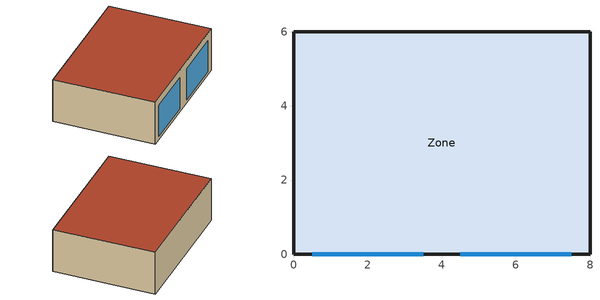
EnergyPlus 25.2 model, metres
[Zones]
Zone
 floor outside (Lightweight Floor): 8,6 8,0 0,0 0,6 z0
 wall outside (Lightweight Exterior Wall): 0,0 8,0 8,6 0,6 0,0 z0:2.7
 window (Double Clear Glazing): 0.5,0 3.5,0 / 4.5,0 7.5,0 z0.2:2.2
 roof outside (Roof): 0,6 0,0 8,0 8,6 z2.7
[Building]
BESTEST 600: North axis=0; Terrain=Country; Solar distribution=FullInteriorAndExterior
[Site:Location]
BESTEST 600 Site: Latitude=39.83; Longitude=-104.65; Time zone=-7; Elevation=1650
[Material] Roughness=Rough; Thermal absorptance=0.9; Solar absorptance=0.6; Visible absorptance=0.6
Name | Thickness | Conductivity | Density | Specific heat
Wood Siding | 0.009 | 0.14 | 530 | 900
Fiberglass Quilt | 0.066 | 0.04 | 12 | 840
Plasterboard | 0.012 | 0.16 | 950 | 840
Roof Deck | 0.019 | 0.14 | 530 | 900
Roof Fiberglass Quilt | 0.1118 | 0.04 | 12 | 840
Roof Plasterboard | 0.01 | 0.16 | 950 | 840
Timber Flooring | 0.025 | 0.14 | 650 | 1200
[Material:NoMass]
Floor Insulation: Roughness=Rough; Thermal resistance=25.075; Thermal absorptance=0.9; Solar absorptance=0.6; Visible absorptance=0.6
[WindowMaterial:Glazing]
Clear Glass 3 mm: Optical data type=SpectralAverage; Thickness=0.003048; Solar transmittance at normal incidence=0.834; Front side solar reflectance at normal incidence=0.075; Back side solar reflectance at normal incidence=0.075; Visible transmittance at normal incidence=0.91325; Front side visible reflectance at normal incidence=0.082; Back side visible reflectance at normal incidence=0.082; Infrared transmittance at normal incidence=0; Front side infrared hemispherical emissivity=0.84; Back side infrared hemispherical emissivity=0.84; Conductivity=1
[WindowMaterial:Gas]
Air Gap 12 mm: Gas type=Air; Thickness=0.012
[Construction]
Lightweight Exterior Wall: Wood Siding, Fiberglass Quilt, Plasterboard
Lightweight Floor: Floor Insulation, Timber Flooring
Roof: Roof Deck, Roof Fiberglass Quilt, Roof Plasterboard
Double Clear Glazing: Clear Glass 3 mm, Air Gap 12 mm, Clear Glass 3 mm
[Zone]
Zone: Multiplier=1; Volume=129.6; Part of total floor area=Yes
[ZoneInfiltration:DesignFlowRate]
Zone Infiltration 61: Zone or zonelist or space or spacelist=Zone; Schedule=Schedule 1; Design flow rate calculation method=AirChanges/Hour; Air changes per hour=0.5; Constant term coefficient=1; Temperature term coefficient=0; Velocity term coefficient=0; Velocity squared term coefficient=0
[ElectricEquipment]
Zone Equipment 60: Zone or zonelist or space or spacelist=Zone; Schedule=Schedule 1; Design level calculation method=Watts/Area; Watts per floor area=4.16667; Fraction latent=0; Fraction radiant=0.6; Fraction lost=0
[ThermostatSetpoint:DualSetpoint]
Zone Setpoints: Heating setpoint temperature schedule=Schedule 2; Cooling setpoint temperature schedule=Schedule 3
[ZoneControl:Thermostat]
Zone Thermostat: Zone or zonelist=Zone; Control type schedule=semio Dual Setpoint Control; Control 1=Zone Setpoints
[ZoneHVAC:IdealLoadsAirSystem]
Zone Ideal Loads Air System: Maximum heating supply air temperature=50; Minimum cooling supply air temperature=13; Heating limit=NoLimit; Cooling limit=NoLimit; Dehumidification control type=None
[Zone equipment]
Zone: Zone Ideal Loads Air System
[Schedule:Constant]
Name | Hourly value
Schedule 1 | 1
Schedule 2 | 20
Schedule 3 | 27
semio Dual Setpoint Control | 4
